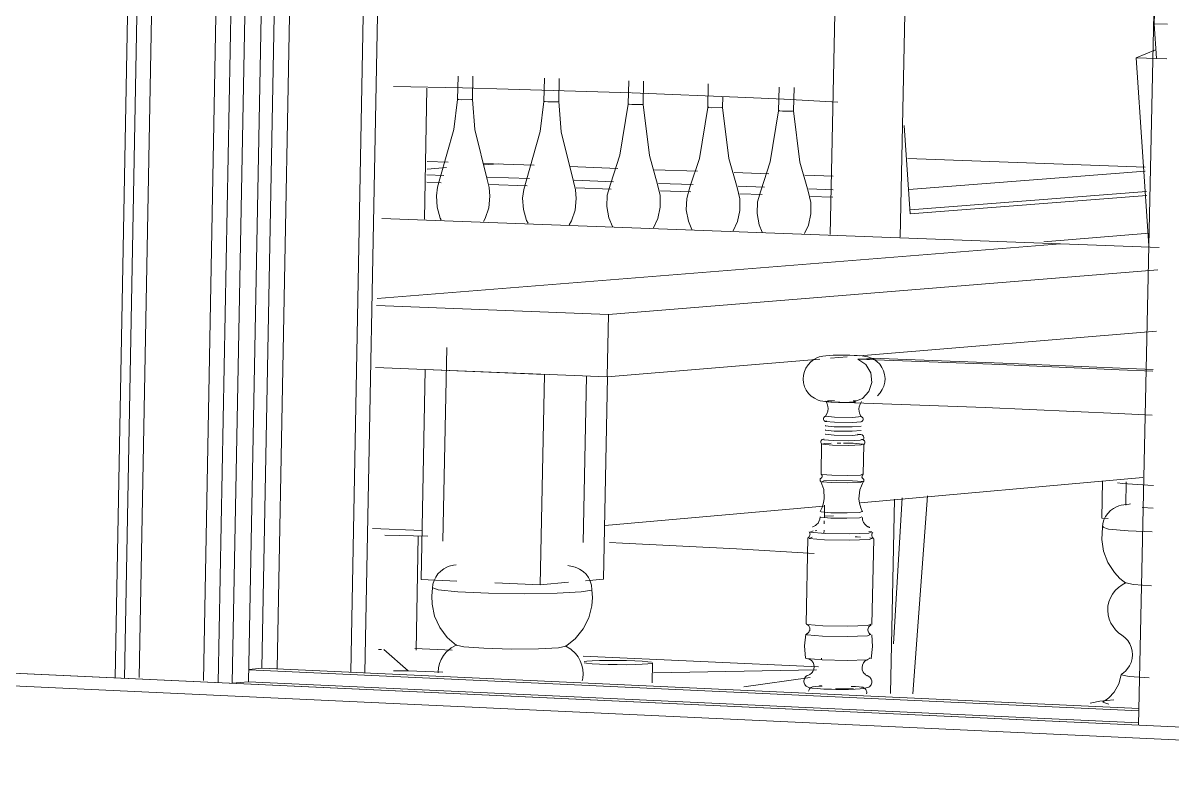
# Model space of a CAD drawing. Header units: inches. Extents: x 205 to 211, y -138 to -29.
# Drawn here: x 207.31523 to 207.34954, y -137.6286 to -137.60649 of the extents above; entities that cross this region are included whole.
import ezdxf

# ---------------------------------------------------------------- set-up
doc = ezdxf.new("R2010")
doc.units = ezdxf.units.IN
doc.header["$MEASUREMENT"] = 0
for name, color, linetype, lineweight in [('A-GLAZ', 151, 'Continuous', 13), ('A-PART', 2, 'Continuous', 9), ('I-FURN', 30, 'Continuous', 9), ('L-SITE-WALL', 31, 'Continuous', 13)]:
    doc.layers.add(name, color=color, linetype=linetype, lineweight=lineweight)

msp = doc.modelspace()

# ---------------------------------------------------------------- linework, layer by layer
at = {"layer": 'A-GLAZ', "lineweight": 9}
for p, q in [((207.320071, -137.528803), (207.318263, -137.626068)), ((207.317977, -137.626055), (207.319682, -137.534178)), ((207.320394, -137.53485), (207.318695, -137.626041)), ((207.320613, -137.62613), (207.322289, -137.537007)), ((207.35048, -137.536779), (207.348535, -137.627466)), ((207.321871, -137.58283), (207.321053, -137.626196)), ((207.321871, -137.58283), (207.321053, -137.626196)), ((207.321053, -137.626196), (207.321871, -137.58283)), ((207.321477, -137.626213), (207.322296, -137.582838)), ((207.322786, -137.582846), (207.321965, -137.626167)), ((207.323175, -137.582852), (207.322361, -137.625763)), ((207.323634, -137.582859), (207.322818, -137.625782)), ((207.325839, -137.582895), (207.325012, -137.625878)), ((207.325012, -137.625878), (207.325839, -137.582895)), ((207.326258, -137.582902), (207.32543, -137.625896)), ((207.321973, -137.625814), (207.348553, -137.627034)), ((207.321974, -137.625799), (207.322361, -137.625763)), ((207.322361, -137.625763), (207.348557, -137.626964)), ((207.321965, -137.626167), (207.321464, -137.626214)), ((207.321965, -137.626167), (207.348544, -137.627394))]:
    msp.add_line(p, q, dxfattribs=at)
at = {"layer": 'A-PART'}
for p, q in [((207.36451, -137.628596), (207.183256, -137.620183)), ((207.274295, -137.624038), (207.357474, -137.627879))]:
    msp.add_line(p, q, dxfattribs=at)
at = {"layer": 'I-FURN'}
for p, q in [((207.33933, -137.612809), (207.339774, -137.591174)), ((207.341868, -137.591187), (207.341418, -137.612887)), ((207.349006, -137.606507), (207.349012, -137.606217)), ((207.349075, -137.60755), (207.349006, -137.606507)), ((207.349006, -137.606507), (207.349405, -137.606521)), ((207.349041, -137.607287), (207.34847, -137.607529)), ((207.34847, -137.607529), (207.349383, -137.607561)), ((207.34847, -137.607529), (207.348844, -137.613146)), ((207.328207, -137.608769), (207.328221, -137.608073)), ((207.328662, -137.608076), (207.328649, -137.608772)), ((207.330784, -137.608834), (207.330798, -137.608137)), ((207.33124, -137.608141), (207.331227, -137.608837)), ((207.3333, -137.608915), (207.333314, -137.608217)), ((207.333757, -137.608221), (207.333743, -137.608919)), ((207.335676, -137.609007), (207.33569, -137.608308)), ((207.328348, -137.608427), (207.326294, -137.608381)), ((207.327288, -137.608433), (207.327212, -137.612352)), ((207.336127, -137.608685), (207.33612, -137.609011)), ((207.337792, -137.609108), (207.337806, -137.608408)), ((207.338251, -137.608412), (207.338237, -137.609112)), ((207.328238, -137.608763), (207.328208, -137.608768)), ((207.32862, -137.608777), (207.32865, -137.608772)), ((207.330815, -137.608828), (207.330785, -137.608833)), ((207.331198, -137.608842), (207.331228, -137.608837)), ((207.33333, -137.60891), (207.333301, -137.608914)), ((207.333714, -137.608923), (207.333744, -137.608918)), ((207.335707, -137.609002), (207.335677, -137.609006)), ((207.336092, -137.609015), (207.336121, -137.60901)), ((207.339556, -137.608849), (207.337952, -137.608765)), ((207.337823, -137.609103), (207.337793, -137.609108)), ((207.338209, -137.609116), (207.338238, -137.609111)), ((207.341542, -137.609549), (207.341722, -137.612189)), ((207.327295, -137.610623), (207.327922, -137.610646)), ((207.328968, -137.610684), (207.330488, -137.610739)), ((207.329001, -137.610724), (207.329417, -137.610692)), ((207.331555, -137.610778), (207.33299, -137.610831)), ((207.34165, -137.610537), (207.348733, -137.610794)), ((207.327791, -137.611042), (207.327291, -137.611023)), ((207.327301, -137.610851), (207.327876, -137.610808)), ((207.330357, -137.611136), (207.329102, -137.61109)), ((207.334089, -137.610871), (207.335369, -137.610918)), ((207.336465, -137.610958), (207.337494, -137.610995)), ((207.338576, -137.611035), (207.339421, -137.611066)), ((207.34874, -137.610914), (207.341677, -137.61146)), ((207.327286, -137.611244), (207.327718, -137.61126)), ((207.329154, -137.611313), (207.330282, -137.611354)), ((207.332865, -137.611228), (207.331688, -137.611185)), ((207.331741, -137.611408), (207.332792, -137.611447)), ((207.335244, -137.611316), (207.334209, -137.611278)), ((207.337369, -137.611394), (207.336583, -137.611365)), ((207.339416, -137.611469), (207.338694, -137.611443)), ((207.334259, -137.611501), (207.335171, -137.611535)), ((207.336634, -137.611589), (207.337296, -137.611613)), ((207.338741, -137.611667), (207.339411, -137.611691)), ((207.341719, -137.612072), (207.34878, -137.61152)), ((207.348783, -137.611636), (207.341722, -137.612189)), ((207.346211, -137.613085), (207.325942, -137.612323)), ((207.345715, -137.61302), (207.348858, -137.612769)), ((207.346211, -137.613085), (207.325801, -137.614714)), ((207.346211, -137.613085), (207.325801, -137.614714)), ((207.325801, -137.614714), (207.346211, -137.613085)), ((207.349158, -137.613196), (207.346211, -137.613085)), ((207.332712, -137.615197), (207.349114, -137.613866)), ((207.325788, -137.614925), (207.332712, -137.615197)), ((207.332675, -137.617059), (207.332712, -137.615197)), ((207.349075, -137.615691), (207.340204, -137.616431)), ((207.327769, -137.621969), (207.327882, -137.616177)), ((207.339022, -137.61653), (207.332675, -137.617059)), ((207.339838, -137.616462), (207.339343, -137.616503)), ((207.332675, -137.617059), (207.325752, -137.61678)), ((207.327236, -137.61684), (207.327114, -137.623116)), ((207.327236, -137.61684), (207.3308, -137.616984)), ((207.347963, -137.616849), (207.348969, -137.616892)), ((207.348973, -137.616842), (207.348225, -137.616809)), ((207.330675, -137.623273), (207.3308, -137.616984)), ((207.332057, -137.617033), (207.331958, -137.622011)), ((207.332563, -137.623101), (207.332683, -137.617056)), ((207.339469, -137.617814), (207.339198, -137.617787)), ((207.339249, -137.617775), (207.339464, -137.617764)), ((207.34002, -137.61777), (207.340117, -137.617775)), ((207.33946, -137.618265), (207.339189, -137.618237)), ((207.348941, -137.618199), (207.347935, -137.618154)), ((207.339417, -137.618958), (207.339139, -137.618936)), ((207.339058, -137.619965), (207.339076, -137.619064)), ((207.339541, -137.619035), (207.339647, -137.619035)), ((207.339727, -137.619036), (207.34002, -137.619043)), ((207.34002, -137.619043), (207.340309, -137.619066)), ((207.340336, -137.619077), (207.340317, -137.619978)), ((207.348671, -137.620069), (207.340235, -137.620819)), ((207.347444, -137.621278), (207.347467, -137.620174)), ((207.348155, -137.620896), (207.34817, -137.62019)), ((207.341255, -137.620708), (207.341135, -137.626514)), ((207.341483, -137.620676), (207.34122, -137.625037)), ((207.341799, -137.626526), (207.342232, -137.62061)), ((207.339135, -137.620917), (207.332605, -137.621498)), ((207.339158, -137.621168), (207.339164, -137.620893)), ((207.348977, -137.620984), (207.348642, -137.620966)), ((207.339351, -137.621276), (207.339056, -137.621252)), ((207.339152, -137.621448), (207.339154, -137.621362)), ((207.339156, -137.621267), (207.339158, -137.62118)), ((207.339175, -137.621221), (207.339427, -137.621213)), ((207.347631, -137.621286), (207.347444, -137.621278)), ((207.327147, -137.621652), (207.325665, -137.621588)), ((207.338878, -137.621655), (207.338934, -137.621652)), ((207.339146, -137.621739), (207.339148, -137.621642)), ((207.327314, -137.621819), (207.326035, -137.621785)), ((207.327029, -137.621815), (207.326963, -137.625222)), ((207.338612, -137.624439), (207.338665, -137.621872)), ((207.340079, -137.621836), (207.340136, -137.621838)), ((207.340136, -137.621838), (207.34024, -137.621843)), ((207.34063, -137.621893), (207.340577, -137.624461)), ((207.328183, -137.623163), (207.327114, -137.623116)), ((207.332563, -137.623101), (207.332028, -137.62315)), ((207.330675, -137.623273), (207.329315, -137.623213)), ((207.331515, -137.623197), (207.330675, -137.623273)), ((207.332211, -137.623429), (207.331898, -137.623486)), ((207.328043, -137.625223), (207.326926, -137.625172)), ((207.331436, -137.625109), (207.331217, -137.625156)), ((207.325928, -137.625207), (207.325846, -137.625206)), ((207.326732, -137.625838), (207.326006, -137.625208)), ((207.338977, -137.62572), (207.331956, -137.625401)), ((207.339069, -137.625517), (207.33907, -137.625465)), ((207.326732, -137.625838), (207.326294, -137.625841)), ((207.327766, -137.625885), (207.326732, -137.625838)), ((207.33206, -137.625551), (207.331981, -137.62556)), ((207.334028, -137.625605), (207.334016, -137.626202)), ((207.334054, -137.625901), (207.338921, -137.625811)), ((207.336755, -137.62632), (207.338734, -137.626043)), ((207.339011, -137.626294), (207.339086, -137.626291)), ((207.347469, -137.62678), (207.347649, -137.626834)), ((207.347592, -137.626723), (207.347801, -137.626708))]:
    msp.add_line(p, q, dxfattribs=at)
for points in [[(207.333394, -137.608576, 0), (207.329713, -137.608462, 0), (207.328349, -137.608427, 0)], [(207.337951, -137.608765, 0), (207.33681, -137.608712, 0), (207.33342, -137.608577, 0)], [(207.327677, -137.611146, 0), (207.328097, -137.609664, 0), (207.328207, -137.608769, 0)], [(207.328208, -137.608768, 0), (207.328318, -137.608778, 0), (207.32862, -137.608777, 0)], [(207.329085, -137.611158, 0), (207.328723, -137.609669, 0), (207.328649, -137.608772, 0)], [(207.330252, -137.611214, 0), (207.330674, -137.60973, 0), (207.330784, -137.608834, 0)], [(207.330785, -137.608833, 0), (207.330896, -137.608843, 0), (207.331198, -137.608842, 0)], [(207.331663, -137.611226, 0), (207.331301, -137.609735, 0), (207.331227, -137.608837, 0)], [(207.3333, -137.608915, 0), (207.33305, -137.610436, 0), (207.332767, -137.611298, 0)], [(207.333301, -137.608914, 0), (207.333412, -137.608924, 0), (207.333714, -137.608923, 0)], [(207.333743, -137.608919, 0), (207.333931, -137.610444, 0), (207.334179, -137.61131, 0)], [(207.335676, -137.609007, 0), (207.335425, -137.610531, 0), (207.335141, -137.611394, 0)], [(207.335677, -137.609007, 0), (207.335789, -137.609017, 0), (207.336092, -137.609015, 0)], [(207.33612, -137.609011, 0), (207.336309, -137.610539, 0), (207.336557, -137.611406, 0)], [(207.337792, -137.609108, 0), (207.33754, -137.610635, 0), (207.337256, -137.611499, 0)], [(207.337793, -137.609108, 0), (207.337905, -137.609118, 0), (207.338209, -137.609116, 0)], [(207.338237, -137.609112, 0), (207.338426, -137.610642, 0), (207.338674, -137.611511, 0)], [(207.327719, -137.612372, 0), (207.327689, -137.612319, 0), (207.327592, -137.611992, 0), (207.32757, -137.61165, 0), (207.327603, -137.611389, 0), (207.327677, -137.611146, 0)], [(207.328974, -137.612419, 0), (207.329026, -137.612331, 0), (207.329136, -137.612005, 0), (207.329172, -137.611664, 0), (207.329148, -137.611402, 0), (207.329085, -137.611158, 0)], [(207.33031, -137.612469, 0), (207.330265, -137.612388, 0), (207.330168, -137.61206, 0), (207.330145, -137.611718, 0), (207.330179, -137.611457, 0), (207.330252, -137.611214, 0)], [(207.331535, -137.612515, 0), (207.331604, -137.6124, 0), (207.331714, -137.612074, 0), (207.33175, -137.611732, 0), (207.331726, -137.61147, 0), (207.331663, -137.611226, 0)], [(207.332767, -137.611298, 0), (207.332676, -137.61163, 0), (207.332661, -137.611973, 0), (207.33272, -137.612311, 0), (207.332826, -137.612564, 0)], [(207.334179, -137.61131, 0), (207.334256, -137.611644, 0), (207.334258, -137.611987, 0), (207.334185, -137.612324, 0), (207.334053, -137.612609, 0)], [(207.335141, -137.611394, 0), (207.335051, -137.611726, 0), (207.335035, -137.61207, 0), (207.335095, -137.612408, 0), (207.335197, -137.612653, 0)], [(207.336557, -137.611406, 0), (207.336634, -137.611741, 0), (207.336635, -137.612084, 0), (207.336562, -137.612421, 0), (207.336434, -137.612699, 0)], [(207.337256, -137.611499, 0), (207.337165, -137.611832, 0), (207.337149, -137.612176, 0), (207.337209, -137.612515, 0), (207.3373, -137.612732, 0)], [(207.338674, -137.611511, 0), (207.338751, -137.611847, 0), (207.338753, -137.612191, 0), (207.338679, -137.612528, 0), (207.338563, -137.612779, 0)], [(207.339445, -137.617815, 0), (207.339355, -137.617811, 0), (207.339209, -137.617801, 0), (207.339108, -137.617788, 0), (207.339032, -137.617771, 0), (207.338971, -137.617751, 0), (207.33886, -137.617699, 0), (207.338764, -137.617632, 0), (207.338681, -137.617551, 0), (207.338615, -137.617457, 0), (207.338565, -137.617353, 0), (207.338534, -137.617242, 0), (207.338523, -137.617127, 0), (207.338531, -137.617012, 0), (207.338559, -137.6169, 0), (207.338605, -137.616794, 0), (207.338669, -137.616697, 0), (207.338749, -137.616612, 0), (207.338842, -137.616542, 0), (207.338933, -137.616492, 0), (207.339006, -137.616464, 0), (207.339065, -137.616448, 0), (207.339113, -137.616438, 0), (207.339198, -137.616426, 0), (207.339309, -137.616418, 0), (207.339415, -137.616413, 0), (207.339569, -137.61641, 0), (207.33969, -137.61641, 0), (207.339783, -137.616411, 0), (207.33992, -137.616413, 0), (207.340046, -137.616417, 0)], [(207.340161, -137.616534, 0), (207.340391, -137.61669, 0), (207.34054, -137.616935, 0), (207.340574, -137.617224, 0), (207.340485, -137.617499, 0), (207.340293, -137.617701, 0), (207.340041, -137.617804, 0), (207.339774, -137.617821, 0)], [(207.340046, -137.616417, 0), (207.340136, -137.616422, 0), (207.340281, -137.616433, 0), (207.340382, -137.616446, 0), (207.340457, -137.616463, 0), (207.340519, -137.616482, 0), (207.340631, -137.616534, 0), (207.340727, -137.616601, 0), (207.34081, -137.616682, 0), (207.340877, -137.616776, 0), (207.340926, -137.61688, 0), (207.340957, -137.616991, 0), (207.340969, -137.617105, 0), (207.34096, -137.61722, 0), (207.340932, -137.617332, 0), (207.340886, -137.617439, 0), (207.340821, -137.617536, 0), (207.340739, -137.617623, 0)], [(207.340566, -137.616499, 0), (207.340554, -137.616509, 0), (207.340504, -137.616517, 0), (207.340419, -137.616524, 0), (207.340303, -137.61653, 0), (207.340161, -137.616534, 0)], [(207.340161, -137.616534, 0), (207.344154, -137.616683, 0), (207.347963, -137.616849, 0)], [(207.348225, -137.616809, 0), (207.344483, -137.616646, 0), (207.340566, -137.616499, 0)], [(207.339188, -137.618236, 0), (207.339233, -137.618163, 0), (207.339261, -137.618081, 0), (207.339268, -137.618003, 0), (207.339263, -137.617945, 0), (207.339239, -137.617861, 0), (207.339197, -137.617788, 0)], [(207.339831, -137.617823, 0), (207.339731, -137.617822, 0), (207.339582, -137.61782, 0), (207.339445, -137.617815, 0)], [(207.339774, -137.617821, 0), (207.339616, -137.617819, 0), (207.339469, -137.617814, 0)], [(207.339774, -137.617821, 0), (207.33991, -137.617821, 0), (207.340035, -137.617819, 0), (207.34009, -137.617817, 0)], [(207.347935, -137.618154, 0), (207.343954, -137.617978, 0), (207.339774, -137.617821, 0)], [(207.340258, -137.618247, 0), (207.340216, -137.618173, 0), (207.340192, -137.61809, 0), (207.340188, -137.618012, 0), (207.340195, -137.617954, 0), (207.340223, -137.617871, 0), (207.340268, -137.617799, 0)], [(207.339192, -137.618394, 0), (207.339178, -137.618388, 0), (207.339167, -137.618382, 0), (207.339158, -137.618376, 0), (207.33915, -137.618369, 0), (207.339138, -137.618351, 0), (207.339131, -137.618334, 0), (207.339129, -137.618318, 0), (207.339129, -137.618305, 0), (207.339131, -137.618293, 0), (207.33914, -137.618274, 0), (207.339149, -137.618261, 0), (207.339157, -137.618252, 0), (207.339164, -137.618247, 0), (207.339176, -137.61824, 0), (207.339191, -137.618234, 0), (207.339196, -137.618233, 0)], [(207.340261, -137.618247, 0), (207.339996, -137.61827, 0), (207.33946, -137.618265, 0)], [(207.340246, -137.618404, 0), (207.34026, -137.618399, 0), (207.340272, -137.618394, 0), (207.340282, -137.618387, 0), (207.34029, -137.61838, 0), (207.340303, -137.618363, 0), (207.340311, -137.618346, 0), (207.340314, -137.61833, 0), (207.340314, -137.618317, 0), (207.340313, -137.618305, 0), (207.340305, -137.618285, 0), (207.340296, -137.618272, 0), (207.340288, -137.618264, 0), (207.340281, -137.618258, 0), (207.340269, -137.618251, 0), (207.340255, -137.618245, 0), (207.34025, -137.618243, 0)], [(207.339451, -137.61868, 0), (207.339181, -137.618652, 0), (207.339197, -137.618645, 0)], [(207.339454, -137.618551, 0), (207.339183, -137.618523, 0), (207.339203, -137.618515, 0)], [(207.339456, -137.618415, 0), (207.339186, -137.618388, 0), (207.339221, -137.618377, 0)], [(207.340252, -137.618662, 0), (207.339987, -137.618685, 0), (207.339451, -137.61868, 0)], [(207.340255, -137.618533, 0), (207.33999, -137.618556, 0), (207.339454, -137.618551, 0)], [(207.340258, -137.618398, 0), (207.339993, -137.618421, 0), (207.339456, -137.618415, 0)], [(207.339077, -137.619067, 0), (207.339069, -137.619059, 0), (207.339057, -137.619042, 0), (207.33905, -137.619023, 0), (207.339048, -137.619007, 0), (207.339049, -137.618992, 0), (207.339052, -137.61898, 0), (207.339062, -137.61896, 0), (207.339073, -137.618947, 0), (207.339082, -137.618939, 0), (207.339091, -137.618934, 0), (207.339105, -137.618928, 0), (207.339127, -137.618921, 0), (207.339146, -137.618918, 0), (207.339155, -137.618916, 0)], [(207.339449, -137.618802, 0), (207.339178, -137.618774, 0), (207.33919, -137.618768, 0)], [(207.340282, -137.61893, 0), (207.340226, -137.618954, 0), (207.339867, -137.618966, 0), (207.339417, -137.618958, 0)], [(207.34025, -137.618785, 0), (207.339985, -137.618807, 0), (207.339449, -137.618802, 0)], [(207.3403, -137.618942, 0), (207.340308, -137.618934, 0), (207.340322, -137.618916, 0), (207.340331, -137.618897, 0), (207.340334, -137.618876, 0), (207.340333, -137.618858, 0), (207.34033, -137.618843, 0), (207.340324, -137.618831, 0), (207.34031, -137.618811, 0), (207.340297, -137.6188, 0), (207.340285, -137.618793, 0), (207.340275, -137.618788, 0), (207.340238, -137.618778, 0), (207.340148, -137.618767, 0)], [(207.340334, -137.61908, 0), (207.340342, -137.619072, 0), (207.340356, -137.619055, 0), (207.340364, -137.619037, 0), (207.340366, -137.61902, 0), (207.340366, -137.619006, 0), (207.340363, -137.618993, 0), (207.340354, -137.618973, 0), (207.340344, -137.61896, 0), (207.340334, -137.618952, 0), (207.340326, -137.618946, 0), (207.340312, -137.61894, 0), (207.340291, -137.618933, 0), (207.340272, -137.618929, 0), (207.340264, -137.618928, 0)], [(207.339396, -137.619097, 0), (207.3391, -137.619073, 0), (207.339161, -137.619047, 0), (207.339363, -137.619038, 0)], [(207.340315, -137.619067, 0), (207.340255, -137.619093, 0), (207.339874, -137.619105, 0), (207.339396, -137.619097, 0)], [(207.339057, -137.620088, 0), (207.339066, -137.620083, 0), (207.339072, -137.620077, 0), (207.339083, -137.620063, 0), (207.339089, -137.62005, 0), (207.339092, -137.620038, 0), (207.339092, -137.620017, 0), (207.339088, -137.620002, 0), (207.339083, -137.619992, 0), (207.339073, -137.619979, 0), (207.339066, -137.619974, 0), (207.339059, -137.619969, 0)], [(207.339377, -137.619999, 0), (207.339082, -137.619975, 0), (207.339059, -137.619965, 0)], [(207.340297, -137.619968, 0), (207.340237, -137.619994, 0), (207.339856, -137.620007, 0), (207.339377, -137.619999, 0)], [(207.340311, -137.620101, 0), (207.340303, -137.620095, 0), (207.340297, -137.620089, 0), (207.340288, -137.620075, 0), (207.340282, -137.620062, 0), (207.34028, -137.620051, 0), (207.340281, -137.620029, 0), (207.340285, -137.620014, 0), (207.34029, -137.620004, 0), (207.340301, -137.619992, 0), (207.340307, -137.619987, 0), (207.340313, -137.619982, 0)], [(207.339055, -137.620185, 0), (207.339047, -137.620179, 0), (207.339042, -137.620174, 0), (207.339034, -137.620162, 0), (207.33903, -137.620152, 0), (207.339028, -137.620143, 0), (207.339029, -137.620127, 0), (207.339032, -137.620115, 0), (207.339036, -137.620108, 0), (207.339045, -137.620098, 0), (207.339058, -137.620088, 0)], [(207.339035, -137.621081, 0), (207.339094, -137.620957, 0), (207.339134, -137.620825, 0), (207.339155, -137.62069, 0), (207.339138, -137.620423, 0), (207.339053, -137.620182, 0)], [(207.339373, -137.620215, 0), (207.339077, -137.62019, 0), (207.339138, -137.620164, 0), (207.339519, -137.620151, 0), (207.339997, -137.62016, 0)], [(207.339997, -137.62016, 0), (207.340292, -137.620184, 0), (207.340232, -137.62021, 0), (207.339851, -137.620223, 0), (207.339373, -137.620215, 0)], [(207.340294, -137.621094, 0), (207.340241, -137.620969, 0), (207.340206, -137.620836, 0), (207.340191, -137.6207, 0), (207.340218, -137.620434, 0), (207.340312, -137.620195, 0)], [(207.340309, -137.620198, 0), (207.340318, -137.620192, 0), (207.340324, -137.620187, 0), (207.340333, -137.620175, 0), (207.340337, -137.620165, 0), (207.34034, -137.620156, 0), (207.34034, -137.62014, 0), (207.340336, -137.620129, 0), (207.340332, -137.620121, 0), (207.340324, -137.620111, 0), (207.340312, -137.620101, 0)], [(207.348983, -137.620302, 0), (207.34882, -137.620296, 0), (207.348061, -137.620247, 0), (207.347911, -137.620228, 0)], [(207.347463, -137.621554, 0), (207.347475, -137.621441, 0), (207.347506, -137.621332, 0), (207.347555, -137.621229, 0), (207.347621, -137.621136, 0), (207.347701, -137.621055, 0), (207.347793, -137.620988, 0), (207.347881, -137.620942, 0), (207.347953, -137.620915, 0), (207.348017, -137.620896, 0), (207.348254, -137.620859, 0), (207.348296, -137.620855, 0)], [(207.338804, -137.621537, 0), (207.338803, -137.621538, 0), (207.338813, -137.621535, 0), (207.338835, -137.621527, 0), (207.338854, -137.621519, 0), (207.338891, -137.621498, 0), (207.338922, -137.621474, 0), (207.338968, -137.621425, 0), (207.338995, -137.621382, 0), (207.339022, -137.621313, 0), (207.339031, -137.621242, 0)], [(207.339354, -137.621116, 0), (207.339059, -137.621091, 0), (207.339037, -137.621081, 0)], [(207.340271, -137.621245, 0), (207.34021, -137.621272, 0), (207.33983, -137.621285, 0), (207.339351, -137.621276, 0)], [(207.340274, -137.621085, 0), (207.340214, -137.621111, 0), (207.339833, -137.621124, 0), (207.339354, -137.621116, 0)], [(207.340291, -137.621256, 0), (207.340299, -137.621334, 0), (207.340327, -137.621407, 0), (207.340372, -137.621471, 0), (207.340419, -137.621513, 0), (207.340457, -137.621537, 0), (207.340471, -137.621544, 0), (207.340482, -137.621549, 0), (207.340492, -137.621553, 0), (207.340501, -137.621557, 0), (207.340511, -137.621555, 0)], [(207.338669, -137.621867, 0), (207.338681, -137.62186, 0), (207.33869, -137.621852, 0), (207.338707, -137.621833, 0), (207.338717, -137.621816, 0), (207.338727, -137.621782, 0), (207.338728, -137.621756, 0), (207.338725, -137.621737, 0), (207.338715, -137.621711, 0), (207.338699, -137.621689, 0)], [(207.339181, -137.621737, 0), (207.338734, -137.6217, 0), (207.338826, -137.621659, 0)], [(207.340486, -137.621677, 0), (207.340574, -137.62169, 0), (207.340483, -137.62173, 0), (207.339906, -137.62175, 0), (207.339181, -137.621737, 0)], [(207.340624, -137.621888, 0), (207.340614, -137.62188, 0), (207.340605, -137.621872, 0), (207.34059, -137.621853, 0), (207.340581, -137.621835, 0), (207.340572, -137.621801, 0), (207.340572, -137.621775, 0), (207.340576, -137.621757, 0), (207.340587, -137.621731, 0), (207.340603, -137.621709, 0)], [(207.347463, -137.621553, 0), (207.347438, -137.621913, 0), (207.347491, -137.622269, 0), (207.34762, -137.622606, 0), (207.347818, -137.622908, 0), (207.347983, -137.623081, 0), (207.348163, -137.623224, 0)], [(207.348949, -137.621692, 0), (207.348232, -137.62166, 0), (207.347638, -137.621605, 0), (207.347471, -137.621545, 0), (207.347495, -137.621533, 0)], [(207.338857, -137.622331, 0), (207.336537, -137.622192, 0), (207.333126, -137.622025, 0), (207.332743, -137.622008, 0)], [(207.339163, -137.621926, 0), (207.338702, -137.621887, 0), (207.338797, -137.621845, 0)], [(207.340514, -137.621864, 0), (207.340598, -137.621877, 0), (207.340504, -137.621919, 0), (207.33991, -137.621939, 0), (207.339163, -137.621926, 0)], [(207.327457, -137.623371, 0), (207.327469, -137.623256, 0), (207.327501, -137.623144, 0), (207.327551, -137.623038, 0), (207.327618, -137.622943, 0), (207.3277, -137.622859, 0), (207.327794, -137.622791, 0), (207.327884, -137.622744, 0), (207.327958, -137.622715, 0), (207.328083, -137.622683, 0), (207.328163, -137.622672, 0)], [(207.3315, -137.622698, 0), (207.331718, -137.622747, 0), (207.331786, -137.622773, 0), (207.331845, -137.622801, 0), (207.331952, -137.622871, 0), (207.33204, -137.622954, 0), (207.332111, -137.623048, 0), (207.332158, -137.623136, 0), (207.332202, -137.623279, 0), (207.332214, -137.623421, 0)], [(207.328176, -137.625084, 0), (207.327894, -137.624841, 0), (207.327672, -137.624544, 0), (207.327518, -137.624208, 0), (207.327441, -137.623847, 0), (207.327433, -137.623603, 0), (207.327457, -137.62337, 0)], [(207.331898, -137.623486, 0), (207.331176, -137.623524, 0), (207.330188, -137.623537, 0), (207.329131, -137.623521, 0), (207.328215, -137.62348, 0), (207.327622, -137.623423, 0), (207.327468, -137.62336, 0)], [(207.331425, -137.625119, 0), (207.331718, -137.624881, 0), (207.331952, -137.624589, 0), (207.332119, -137.624256, 0), (207.332212, -137.623896, 0), (207.332229, -137.623652, 0), (207.332214, -137.623419, 0)], [(207.348171, -137.623205, 0), (207.348046, -137.62327, 0), (207.347937, -137.623349, 0), (207.347842, -137.623442, 0), (207.347762, -137.623547, 0), (207.347699, -137.623661, 0), (207.347653, -137.623784, 0), (207.347626, -137.623911, 0), (207.347618, -137.624041, 0), (207.34763, -137.62417, 0), (207.34766, -137.624296, 0), (207.347709, -137.624416, 0), (207.347849, -137.62462, 0), (207.347938, -137.624704, 0), (207.348036, -137.624775, 0)], [(207.348922, -137.623303, 0), (207.348385, -137.623266, 0), (207.348162, -137.623217, 0)], [(207.33911, -137.624495, 0), (207.33865, -137.624454, 0), (207.338615, -137.624438, 0)], [(207.338615, -137.624739, 0), (207.338626, -137.624736, 0), (207.338634, -137.624733, 0), (207.338649, -137.624725, 0), (207.338661, -137.624717, 0), (207.338673, -137.624707, 0), (207.338693, -137.624686, 0), (207.338708, -137.624661, 0), (207.338719, -137.624635, 0), (207.338724, -137.624608, 0), (207.338725, -137.624581, 0), (207.338721, -137.624558, 0), (207.338707, -137.624519, 0), (207.33869, -137.624494, 0), (207.338675, -137.624479, 0), (207.338663, -137.624469, 0), (207.338653, -137.624462, 0), (207.338639, -137.624455, 0), (207.338626, -137.624452, 0), (207.33862, -137.624453, 0)], [(207.340545, -137.624444, 0), (207.340451, -137.624487, 0), (207.339857, -137.624508, 0), (207.33911, -137.624495, 0)], [(207.340542, -137.62476, 0), (207.340543, -137.624755, 0), (207.340529, -137.624747, 0), (207.340518, -137.624739, 0), (207.340507, -137.624729, 0), (207.340488, -137.624707, 0), (207.340473, -137.624683, 0), (207.340464, -137.624657, 0), (207.340459, -137.624629, 0), (207.340459, -137.624602, 0), (207.340463, -137.624578, 0), (207.340478, -137.62454, 0), (207.340496, -137.624515, 0), (207.340511, -137.624499, 0), (207.340523, -137.624489, 0), (207.340533, -137.624483, 0), (207.340545, -137.624476, 0), (207.340552, -137.624473, 0), (207.340548, -137.624475, 0)], [(207.338592, -137.625459, 0), (207.338568, -137.625095, 0), (207.338606, -137.624746, 0)], [(207.339104, -137.624803, 0), (207.338643, -137.624762, 0), (207.338628, -137.624735, 0)], [(207.340493, -137.624744, 0), (207.340538, -137.624752, 0), (207.340445, -137.624795, 0), (207.339851, -137.624816, 0), (207.339104, -137.624803, 0)], [(207.340556, -137.625481, 0), (207.340594, -137.625118, 0), (207.340571, -137.624768, 0)], [(207.348036, -137.624775, 0), (207.348133, -137.624847, 0), (207.348214, -137.624933, 0), (207.348277, -137.62503, 0), (207.348323, -137.625136, 0), (207.348351, -137.625247, 0), (207.348359, -137.625363, 0), (207.348348, -137.625477, 0), (207.348318, -137.625589, 0), (207.34827, -137.625694, 0), (207.34816, -137.62584, 0), (207.348094, -137.6259, 0), (207.348024, -137.625948, 0)], [(207.327622, -137.625899, 0), (207.327621, -137.625885, 0), (207.327634, -137.625752, 0), (207.327667, -137.625623, 0), (207.327718, -137.625499, 0), (207.327788, -137.625384, 0), (207.327868, -137.625285, 0), (207.328014, -137.625158, 0), (207.328185, -137.625063, 0)], [(207.331217, -137.625156, 0), (207.330618, -137.625185, 0), (207.329801, -137.62519, 0), (207.328985, -137.625168, 0), (207.32839, -137.625126, 0), (207.328174, -137.625074, 0)], [(207.331921, -137.626141, 0), (207.33194, -137.626064, 0), (207.331951, -137.625931, 0), (207.331943, -137.625798, 0), (207.331916, -137.625668, 0), (207.331869, -137.625543, 0), (207.331804, -137.625427, 0), (207.331727, -137.625326, 0), (207.331586, -137.625196, 0), (207.331418, -137.625097, 0)], [(207.333994, -137.625587, 0), (207.333888, -137.62557, 0), (207.33372, -137.625555, 0), (207.333501, -137.625543, 0), (207.333247, -137.625534, 0), (207.332974, -137.625529, 0), (207.332701, -137.625528, 0), (207.332446, -137.625532, 0), (207.332228, -137.625539, 0), (207.33206, -137.625551, 0)], [(207.339089, -137.625515, 0), (207.338629, -137.625474, 0), (207.338594, -137.625459, 0)], [(207.338684, -137.625966, 0), (207.338704, -137.625958, 0), (207.338721, -137.62595, 0), (207.338737, -137.62594, 0), (207.338767, -137.625917, 0), (207.338793, -137.625891, 0), (207.338815, -137.625862, 0), (207.338845, -137.625796, 0), (207.338856, -137.625725, 0), (207.338847, -137.625653, 0), (207.338818, -137.625588, 0), (207.338777, -137.625537, 0), (207.33874, -137.625508, 0), (207.338725, -137.625499, 0), (207.338712, -137.625493, 0), (207.338701, -137.625488, 0), (207.338685, -137.625484, 0), (207.338664, -137.625487, 0)], [(207.340498, -137.625459, 0), (207.340523, -137.625464, 0), (207.34043, -137.625508, 0), (207.339836, -137.625529, 0), (207.339089, -137.625515, 0)], [(207.340439, -137.625986, 0), (207.340421, -137.625978, 0), (207.340405, -137.625969, 0), (207.34039, -137.625959, 0), (207.340361, -137.625935, 0), (207.340337, -137.625909, 0), (207.340317, -137.625879, 0), (207.340289, -137.625812, 0), (207.340281, -137.62574, 0), (207.340293, -137.62567, 0), (207.340324, -137.625605, 0), (207.340367, -137.625555, 0), (207.340404, -137.625526, 0), (207.340418, -137.625518, 0), (207.340431, -137.625512, 0), (207.340441, -137.625508, 0), (207.340454, -137.625503, 0), (207.340443, -137.625506, 0)], [(207.331988, -137.625605, 0), (207.332059, -137.625615, 0), (207.332227, -137.62563, 0), (207.332446, -137.625642, 0), (207.332701, -137.625651, 0), (207.332974, -137.625656, 0), (207.333248, -137.625657, 0), (207.333503, -137.625653, 0), (207.333721, -137.625645, 0), (207.333889, -137.625634, 0)], [(207.333889, -137.625634, 0), (207.333994, -137.62562, 0), (207.33403, -137.625604, 0)], [(207.338685, -137.625966, 0), (207.338646, -137.625983, 0), (207.338617, -137.626003, 0), (207.338593, -137.626025, 0), (207.338575, -137.626051, 0), (207.33856, -137.626078, 0), (207.338551, -137.626107, 0), (207.338546, -137.626137, 0), (207.338546, -137.626168, 0), (207.338551, -137.626197, 0), (207.338561, -137.626226, 0), (207.338575, -137.626253, 0), (207.338593, -137.626277, 0), (207.338613, -137.626296, 0), (207.338633, -137.626311, 0), (207.338653, -137.626322, 0), (207.338689, -137.626337, 0), (207.338782, -137.626356, 0), (207.338941, -137.626372, 0), (207.339038, -137.626378, 0), (207.339141, -137.626384, 0)], [(207.339141, -137.626384, 0), (207.339251, -137.626388, 0), (207.339371, -137.626391, 0), (207.339498, -137.626394, 0), (207.339628, -137.626395, 0), (207.339757, -137.626396, 0), (207.339876, -137.626394, 0), (207.340081, -137.626389, 0), (207.340228, -137.626382, 0), (207.340328, -137.626373, 0), (207.340487, -137.626326, 0), (207.340513, -137.626305, 0), (207.340535, -137.626281, 0), (207.340552, -137.626255, 0), (207.340564, -137.626226, 0), (207.340571, -137.626196, 0), (207.340574, -137.626166, 0), (207.340572, -137.626138, 0), (207.340557, -137.62609, 0), (207.340538, -137.626057, 0), (207.34052, -137.626036, 0), (207.340488, -137.626009, 0), (207.340468, -137.625997, 0), (207.34044, -137.625985, 0)], [(207.348017, -137.625957, 0), (207.34795, -137.626233, 0), (207.34781, -137.62648, 0), (207.347655, -137.626643, 0), (207.347567, -137.62671, 0), (207.347477, -137.626765, 0)], [(207.348854, -137.626054, 0), (207.348255, -137.626011, 0), (207.34802, -137.625958, 0)], [(207.338685, -137.626452, 0), (207.338699, -137.626409, 0), (207.338717, -137.62638, 0), (207.338733, -137.626361, 0), (207.338763, -137.626337, 0), (207.338781, -137.626327, 0), (207.338806, -137.626317, 0)], [(207.338803, -137.626318, 0), (207.3388, -137.626319, 0), (207.338823, -137.626315, 0), (207.338899, -137.626308, 0), (207.338993, -137.626302, 0), (207.339094, -137.626298, 0)], [(207.340025, -137.626374, 0), (207.339759, -137.62638, 0), (207.339494, -137.626378, 0)], [(207.340315, -137.626335, 0), (207.340302, -137.626334, 0), (207.340255, -137.626327, 0), (207.340199, -137.626321, 0), (207.340088, -137.626312, 0), (207.339959, -137.626305, 0)], [(207.34042, -137.626526, 0), (207.340423, -137.626497, 0), (207.340422, -137.626472, 0), (207.34041, -137.626428, 0), (207.340393, -137.626399, 0), (207.340377, -137.626379, 0), (207.340348, -137.626355, 0), (207.34033, -137.626345, 0), (207.340306, -137.626334, 0)], [(207.347089, -137.626807, 0), (207.347139, -137.626793, 0), (207.347385, -137.626748, 0), (207.347592, -137.626723, 0)]]:
    msp.add_polyline3d(points, dxfattribs=at)
at = {"layer": 'L-SITE-WALL'}
for p, q in [((207.182767, -137.619811), (207.362299, -137.628102)), ((207.36451, -137.628596), (207.183256, -137.620183))]:
    msp.add_line(p, q, dxfattribs=at)

doc.saveas('drawing.dxf')
